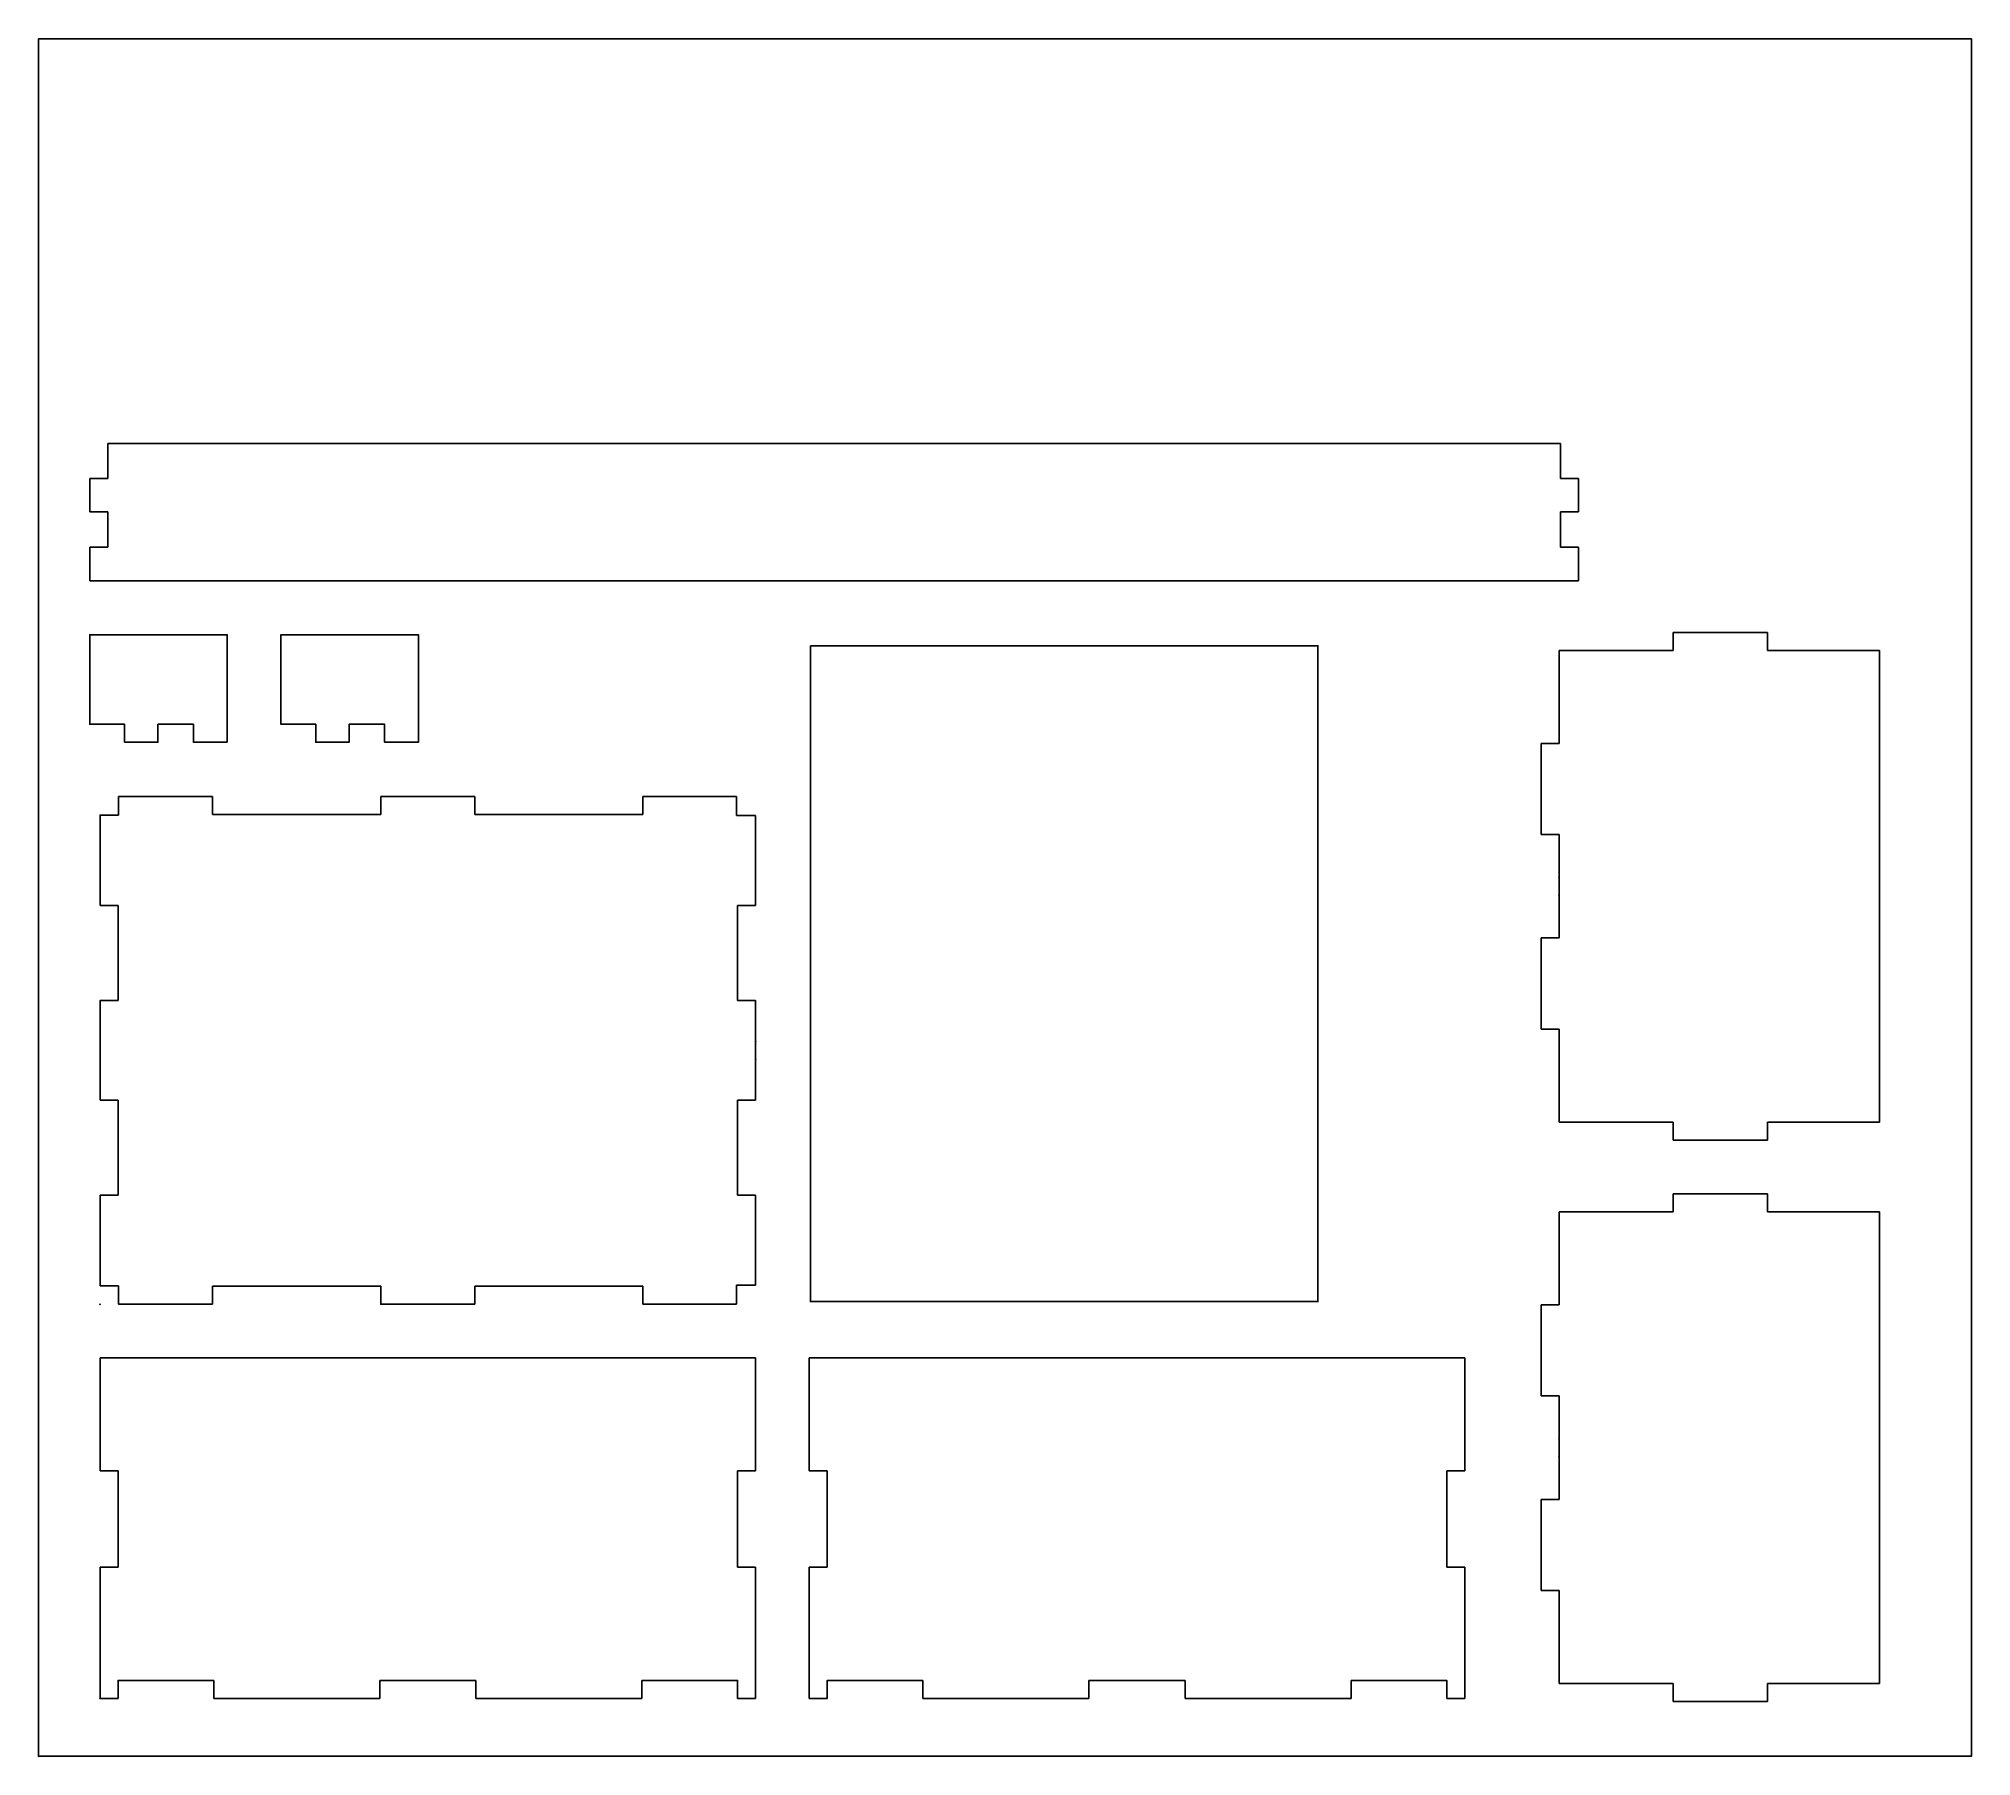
# Model space of a CAD drawing. Header units: millimetres. Extents: x 0 to 914, y 0 to 812.
import ezdxf

# ---------------------------------------------------------------- set-up
doc = ezdxf.new("R2010")
doc.units = ezdxf.units.MM
doc.layers.get('0').update_dxf_attribs({"linetype": 'CONTINUOUS'})

msp = doc.modelspace()

# ---------------------------------------------------------------- linework, layer by layer
for p, q in [((32.7, 620.63), (719.7, 620.63)), ((32.7, 604.13), (32.7, 620.63)), ((32.7, 620.63), (32.7, 620.38)), ((719.7, 620.63), (719.7, 620.38)), ((719.7, 604.13), (719.7, 620.63)), ((24.2, 588.38), (24.2, 604.13)), ((32.7, 604.13), (24.2, 604.13)), ((32.7, 604.63), (32.7, 604.13)), ((719.7, 604.63), (719.7, 604.13)), ((719.7, 604.13), (728.2, 604.13)), ((723.95, 604.13), (723.95, 604.38)), ((728.2, 588.38), (728.2, 604.13)), ((24.2, 588.38), (32.7, 588.38)), ((32.7, 588.38), (32.7, 587.88)), ((32.7, 571.63), (32.7, 588.38)), ((719.7, 588.38), (719.7, 587.88)), ((728.2, 588.38), (719.7, 588.38)), ((719.7, 571.63), (719.7, 588.38)), ((723.95, 588.13), (723.95, 588.38)), ((24.2, 555.63), (24.2, 571.63)), ((32.7, 571.63), (24.2, 571.63)), ((32.7, 572.13), (32.7, 571.63)), ((719.7, 572.13), (719.7, 571.63)), ((719.7, 571.63), (728.2, 571.63)), ((723.88, 571.63), (723.88, 571.88)), ((723.88, 571.88), (723.88, 571.88)), ((728.2, 555.63), (728.2, 571.63)), ((24.2, 555.63), (24.2, 555.88)), ((723.81, 555.63), (24.2, 555.63)), ((24.2, 555.63), (32.7, 555.63)), ((32.7, 555.63), (24.2, 555.63)), ((728.2, 555.63), (719.7, 555.63)), ((719.7, 555.63), (728.2, 555.63)), ((728.2, 555.63), (728.2, 555.88)), ((773.03, 531.31), (773.03, 522.81)), ((773.03, 531.31), (817.53, 531.31)), ((817.53, 531.31), (817.53, 522.81)), ((719.03, 479.3), (719.03, 522.81)), ((772.78, 522.81), (719.03, 522.81)), ((772.78, 522.81), (772.78, 522.81)), ((773.03, 522.81), (772.78, 522.81)), ((817.53, 522.81), (817.78, 522.81)), ((870.53, 522.81), (817.78, 522.81)), ((870.53, 522.81), (870.53, 407.06)), ((24.17, 487.88), (24.42, 487.88)), ((40.17, 487.88), (40.67, 487.88)), ((56.42, 487.88), (56.92, 487.88)), ((72.67, 487.88), (73.17, 487.88)), ((89.17, 487.88), (89.17, 479.38)), ((114.57, 487.88), (114.82, 487.88)), ((130.57, 487.88), (131.07, 487.88)), ((146.82, 487.88), (147.32, 487.88)), ((163.07, 487.88), (163.57, 487.88)), ((179.57, 487.88), (179.57, 479.38)), ((89.17, 479.38), (88.92, 479.38)), ((179.57, 479.38), (179.32, 479.38)), ((719.03, 478.85), (710.53, 478.85)), ((710.53, 478.85), (710.53, 435.76)), ((719.03, 479.3), (719.03, 478.85)), ((37.78, 453.71), (37.78, 445.21)), ((82.28, 445.21), (82.28, 453.71)), ((206.28, 453.71), (161.78, 453.71)), ((161.78, 453.71), (206.28, 453.71)), ((161.78, 445.21), (161.78, 453.71)), ((206.28, 453.71), (206.28, 445.21)), ((285.78, 453.71), (330.09, 453.71)), ((330.09, 453.71), (285.78, 453.71)), ((285.78, 453.71), (285.78, 445.21)), ((330.09, 445.21), (330.09, 453.71)), ((37.78, 444.96), (29.03, 444.96)), ((29.03, 444.96), (29.03, 402.15)), ((37.78, 445.21), (37.78, 444.96)), ((82.78, 445.21), (82.28, 445.21)), ((82.53, 445.21), (161.53, 445.21)), ((161.28, 445.21), (161.78, 445.21)), ((206.28, 445.21), (206.78, 445.21)), ((206.53, 445.21), (285.53, 445.21)), ((285.78, 445.21), (285.28, 445.21)), ((330.09, 445.21), (330.09, 444.77)), ((330.09, 444.77), (330.53, 444.77)), ((330.53, 444.77), (339.03, 444.77)), ((339.03, 402.15), (339.03, 444.77)), ((719.03, 435.76), (710.53, 435.76)), ((719.03, 435.76), (719.03, 387.32)), ((719.03, 386.87), (719.03, 435.31)), ((870.53, 299.81), (870.53, 415.56)), ((37.53, 402.15), (29.03, 402.15)), ((37.53, 401.7), (37.53, 402.15)), ((37.53, 401.7), (37.53, 357.71)), ((37.53, 401.7), (37.53, 357.71)), ((330.53, 401.7), (330.53, 402.15)), ((330.53, 402.15), (339.03, 402.15)), ((330.53, 401.7), (330.53, 357.71)), ((719.03, 386.87), (710.53, 386.87)), ((710.53, 343.77), (710.53, 386.87)), ((29.03, 357.26), (29.03, 310.17)), ((29.03, 357.26), (29.03, 310.17)), ((29.03, 357.26), (29.03, 310.17)), ((29.03, 357.26), (29.03, 333.71)), ((37.53, 357.26), (29.03, 357.26)), ((29.03, 310.17), (29.03, 357.26)), ((37.53, 357.71), (37.53, 357.26)), ((330.53, 357.71), (330.53, 357.26)), ((330.53, 357.26), (339.03, 357.26)), ((719.03, 343.77), (710.53, 343.77)), ((719.03, 343.33), (719.03, 343.77)), ((719.03, 343.33), (719.03, 299.81)), ((29.03, 310.17), (29.03, 333.71)), ((37.53, 310.17), (29.03, 310.17)), ((37.53, 309.72), (37.53, 310.17)), ((37.53, 265.73), (37.53, 309.72)), ((37.53, 265.73), (37.53, 309.72)), ((330.53, 309.72), (330.53, 310.17)), ((330.53, 310.17), (339.03, 310.17)), ((330.53, 265.73), (330.53, 309.72)), ((772.78, 299.81), (719.03, 299.81)), ((773.03, 299.81), (772.78, 299.81)), ((772.78, 299.81), (772.78, 299.81)), ((773.03, 291.31), (773.03, 299.81)), ((817.53, 299.81), (817.78, 299.81)), ((817.53, 291.31), (817.53, 299.81)), ((870.53, 299.81), (817.78, 299.81)), ((773.03, 291.31), (817.53, 291.31)), ((29.03, 265.28), (29.03, 222.46)), ((29.03, 265.28), (29.03, 222.46)), ((37.53, 265.28), (29.03, 265.28)), ((29.03, 222.46), (29.03, 265.28)), ((37.53, 265.73), (37.53, 265.28)), ((330.53, 265.73), (330.53, 265.28)), ((330.53, 265.28), (339.03, 265.28)), ((339.03, 265.28), (339.03, 222.66)), ((773.03, 265.91), (773.03, 257.41)), ((773.03, 265.91), (817.53, 265.91)), ((817.53, 265.91), (817.53, 257.41)), ((772.78, 257.41), (719.03, 257.41)), ((719.03, 213.9), (719.03, 257.41)), ((772.78, 257.41), (772.78, 257.41)), ((773.03, 257.41), (772.78, 257.41)), ((817.53, 257.41), (817.78, 257.41)), ((870.53, 257.41), (817.78, 257.41)), ((870.53, 257.41), (870.53, 141.66)), ((37.78, 222.46), (29.03, 222.46)), ((37.78, 222.21), (37.78, 222.46)), ((37.78, 213.71), (37.78, 222.21)), ((82.28, 222.21), (82.28, 213.71)), ((82.78, 222.21), (82.28, 222.21)), ((82.53, 222.21), (161.53, 222.21)), ((161.28, 222.21), (161.78, 222.21)), ((161.78, 222.21), (161.78, 213.71)), ((206.28, 222.21), (206.78, 222.21)), ((206.28, 213.71), (206.28, 222.21)), ((206.53, 222.21), (285.53, 222.21)), ((285.78, 222.21), (285.28, 222.21)), ((285.78, 213.71), (285.78, 222.21)), ((330.09, 222.21), (330.09, 222.66)), ((330.09, 222.66), (330.53, 222.66)), ((330.09, 222.21), (330.09, 213.71)), ((330.53, 222.66), (339.03, 222.66)), ((82.28, 213.71), (37.78, 213.71)), ((37.78, 213.71), (82.28, 213.71)), ((285.78, 213.71), (330.09, 213.71)), ((330.09, 213.71), (285.78, 213.71)), ((719.03, 213.45), (710.53, 213.45)), ((710.53, 213.45), (710.53, 170.36)), ((719.03, 213.9), (719.03, 213.45)), ((339.03, 188.41), (29.03, 188.41)), ((29.03, 188.41), (29.03, 134.91)), ((29.03, 134.91), (29.03, 188.41)), ((29.03, 188.41), (29.03, 134.91)), ((29.03, 134.91), (29.03, 188.41)), ((339.03, 188.41), (29.03, 188.41)), ((339.03, 134.91), (339.03, 188.41)), ((339.03, 134.91), (339.03, 188.41)), ((364.43, 188.41), (364.43, 134.91)), ((364.43, 134.91), (364.43, 188.41)), ((364.43, 134.91), (364.43, 188.41)), ((364.43, 188.41), (364.43, 134.91)), ((674.43, 188.41), (364.43, 188.41)), ((674.43, 188.41), (364.43, 188.41)), ((674.43, 134.91), (674.43, 188.41)), ((674.43, 134.91), (674.43, 188.41)), ((719.03, 170.36), (710.53, 170.36)), ((719.03, 169.91), (719.03, 170.36)), ((870.53, 34.41), (870.53, 150.16)), ((29.03, 134.91), (37.53, 134.91)), ((29.03, 134.91), (37.53, 134.91)), ((37.53, 134.91), (37.53, 134.66)), ((37.53, 134.91), (37.53, 134.66)), ((37.53, 134.66), (37.53, 89.66)), ((37.53, 134.66), (37.53, 89.66)), ((330.53, 134.91), (330.53, 134.66)), ((339.03, 134.91), (330.53, 134.91)), ((330.53, 134.91), (330.53, 134.66)), ((339.03, 134.91), (330.53, 134.91)), ((330.53, 134.66), (330.53, 89.66)), ((330.53, 134.66), (330.53, 89.66)), ((364.43, 134.91), (372.93, 134.91)), ((364.43, 134.91), (372.93, 134.91)), ((372.93, 134.91), (372.93, 134.66)), ((372.93, 134.91), (372.93, 134.66)), ((372.93, 134.66), (372.93, 89.66)), ((372.93, 134.66), (372.93, 89.66)), ((665.93, 134.91), (665.93, 134.66)), ((674.43, 134.91), (665.93, 134.91)), ((665.93, 134.91), (665.93, 134.66)), ((674.43, 134.91), (665.93, 134.91)), ((665.93, 134.66), (665.93, 89.66)), ((665.93, 134.66), (665.93, 89.66)), ((719.03, 121.47), (710.53, 121.47)), ((710.53, 78.37), (710.53, 121.47)), ((719.03, 121.92), (719.03, 121.47)), ((29.03, 27.41), (29.03, 89.41)), ((29.03, 89.41), (29.03, 35.91)), ((29.03, 89.41), (37.53, 89.41)), ((29.03, 35.91), (29.03, 89.41)), ((29.03, 89.41), (37.53, 89.41)), ((29.03, 35.91), (29.03, 89.41)), ((29.03, 27.41), (29.03, 89.41)), ((29.03, 89.41), (29.03, 35.91)), ((37.53, 89.41), (37.53, 89.66)), ((37.53, 89.41), (37.53, 89.66)), ((330.53, 89.41), (330.53, 89.66)), ((330.53, 89.41), (330.53, 89.66)), ((339.03, 89.41), (330.53, 89.41)), ((339.03, 89.41), (330.53, 89.41)), ((339.03, 35.91), (339.03, 89.41)), ((339.03, 27.41), (339.03, 89.41)), ((339.03, 35.91), (339.03, 89.41)), ((339.03, 27.41), (339.03, 89.41)), ((364.43, 35.91), (364.43, 89.41)), ((364.43, 89.41), (364.43, 35.91)), ((364.43, 35.91), (364.43, 89.41)), ((364.43, 89.41), (364.43, 35.91)), ((364.43, 89.41), (372.93, 89.41)), ((364.43, 89.41), (372.93, 89.41)), ((364.43, 27.41), (364.43, 89.41)), ((364.43, 27.41), (364.43, 89.41)), ((372.93, 89.41), (372.93, 89.66)), ((372.93, 89.41), (372.93, 89.66)), ((665.93, 89.41), (665.93, 89.66)), ((665.93, 89.41), (665.93, 89.66)), ((674.43, 89.41), (665.93, 89.41)), ((674.43, 89.41), (665.93, 89.41)), ((674.43, 35.91), (674.43, 89.41)), ((674.43, 27.41), (674.43, 89.41)), ((674.43, 35.91), (674.43, 89.41)), ((674.43, 27.41), (674.43, 89.41)), ((719.03, 78.37), (710.53, 78.37)), ((719.03, 77.93), (719.03, 78.37)), ((719.03, 77.93), (719.03, 34.41)), ((29.03, 27.41), (29.03, 35.91)), ((29.03, 27.41), (29.03, 35.91)), ((29.03, 27.41), (29.03, 35.91)), ((29.03, 27.41), (29.03, 35.91)), ((37.53, 35.91), (37.78, 35.91)), ((37.53, 35.91), (37.53, 27.41)), ((37.53, 35.91), (37.78, 35.91)), ((37.53, 35.91), (37.53, 27.41)), ((82.28, 35.91), (82.78, 35.91)), ((82.28, 35.91), (82.78, 35.91)), ((82.78, 35.91), (82.78, 27.41)), ((82.78, 35.91), (82.78, 27.41)), ((161.28, 35.91), (161.28, 27.41)), ((161.78, 35.91), (161.28, 35.91)), ((161.78, 35.91), (161.28, 35.91)), ((161.28, 35.91), (161.28, 27.41)), ((206.78, 35.91), (206.28, 35.91)), ((206.78, 35.91), (206.28, 35.91)), ((206.78, 27.41), (206.78, 35.91)), ((206.78, 27.41), (206.78, 35.91)), ((285.28, 27.41), (285.28, 35.91)), ((285.28, 35.91), (285.78, 35.91)), ((285.28, 27.41), (285.28, 35.91)), ((285.28, 35.91), (285.78, 35.91)), ((330.53, 35.91), (330.53, 27.41)), ((330.53, 35.91), (330.53, 27.41)), ((339.03, 27.41), (339.03, 35.91)), ((339.03, 27.41), (339.03, 35.91)), ((364.43, 27.41), (364.43, 35.91)), ((364.43, 27.41), (364.43, 35.91)), ((364.43, 27.41), (364.43, 35.91)), ((364.43, 27.41), (364.43, 35.91)), ((372.93, 35.91), (372.93, 27.41)), ((372.93, 35.91), (373.18, 35.91)), ((372.93, 35.91), (372.93, 27.41)), ((372.93, 35.91), (373.18, 35.91)), ((417.68, 35.91), (418.18, 35.91)), ((417.68, 35.91), (418.18, 35.91)), ((418.18, 35.91), (418.18, 27.41)), ((418.18, 35.91), (418.18, 27.41)), ((496.68, 35.91), (496.68, 27.41)), ((497.18, 35.91), (496.68, 35.91)), ((496.68, 35.91), (496.68, 27.41)), ((497.18, 35.91), (496.68, 35.91)), ((542.18, 35.91), (541.68, 35.91)), ((542.18, 35.91), (541.68, 35.91)), ((542.18, 27.41), (542.18, 35.91)), ((542.18, 27.41), (542.18, 35.91)), ((620.68, 27.41), (620.68, 35.91)), ((620.68, 27.41), (620.68, 35.91)), ((620.68, 35.91), (621.18, 35.91)), ((620.68, 35.91), (621.18, 35.91)), ((665.93, 35.91), (665.93, 27.41)), ((665.93, 35.91), (665.93, 27.41)), ((674.43, 27.41), (674.43, 35.91)), ((674.43, 27.41), (674.43, 35.91)), ((772.78, 34.41), (719.03, 34.41)), ((772.78, 34.41), (772.78, 34.41)), ((773.03, 34.41), (772.78, 34.41)), ((773.03, 25.91), (773.03, 34.41)), ((817.53, 34.41), (817.78, 34.41)), ((817.53, 25.91), (817.53, 34.41)), ((870.53, 34.41), (817.78, 34.41)), ((37.53, 27.41), (29.03, 27.41)), ((37.53, 27.41), (29.03, 27.41)), ((82.78, 27.41), (161.28, 27.41)), ((82.78, 27.41), (161.28, 27.41)), ((206.78, 27.41), (285.28, 27.41)), ((206.78, 27.41), (285.28, 27.41)), ((330.53, 27.41), (339.03, 27.41)), ((330.53, 27.41), (339.03, 27.41)), ((372.93, 27.41), (364.43, 27.41)), ((372.93, 27.41), (364.43, 27.41)), ((418.18, 27.41), (496.68, 27.41)), ((418.18, 27.41), (496.68, 27.41)), ((542.18, 27.41), (620.68, 27.41)), ((542.18, 27.41), (620.68, 27.41)), ((665.93, 27.41), (674.43, 27.41)), ((665.93, 27.41), (674.43, 27.41)), ((773.03, 25.91), (817.53, 25.91))]:
    msp.add_line(p, q)
for points in [[(0, 0), (914, 0), (914, 812), (0, 812)], [(723.81, 555.63), (719.7, 555.63)], [(89.17, 479.38), (89.17, 530.18), (24.17, 530.18), (24.17, 487.88), (40.67, 487.88), (40.67, 479.38), (56.42, 479.38), (56.42, 487.88), (73.17, 487.88), (73.17, 479.38)], [(131.07, 487.88), (131.07, 479.38), (146.82, 479.38), (146.82, 487.88), (163.57, 487.88), (163.57, 479.38), (179.57, 479.38), (179.57, 530.18), (114.57, 530.18), (114.57, 487.88)], [(365, 525), (605, 525), (605, 215), (365, 215)], [(82.28, 453.71), (37.78, 453.71)], [(29.03, 402.15), (29.03, 444.96)], [(719.03, 435.76), (719.03, 387.32), (719.03, 386.87), (719.03, 435.31)], [(29.03, 310.17), (29.03, 357.26)], [(339.03, 310.17), (339.03, 357.26)], [(206.28, 213.71), (161.78, 213.71)], [(719.03, 170.36), (719.03, 121.92)], [(719.03, 121.47), (719.03, 169.91)], [(82.53, 35.91), (37.53, 35.91), (37.53, 27.41), (29.03, 27.41), (37.53, 27.41), (37.53, 35.91)], [(37.53, 27.41), (29.03, 27.41), (37.53, 27.41), (37.53, 35.91), (82.53, 35.91), (37.53, 35.91)], [(161.53, 35.91), (206.53, 35.91)], [(161.53, 35.91), (206.53, 35.91)], [(330.53, 35.91), (285.53, 35.91)], [(285.53, 35.91), (330.53, 35.91)], [(372.93, 27.41), (372.93, 35.91), (417.93, 35.91), (372.93, 35.91), (372.93, 27.41), (364.43, 27.41)], [(372.93, 27.41), (372.93, 35.91), (417.93, 35.91), (372.93, 35.91), (372.93, 27.41), (364.43, 27.41)], [(496.93, 35.91), (541.93, 35.91)], [(541.93, 35.91), (496.93, 35.91)], [(665.93, 35.91), (620.93, 35.91)], [(620.93, 35.91), (665.93, 35.91)]]:
    msp.add_lwpolyline(points, close=True)
for p in [(719.03, 415.56), (719.03, 415.56), (719.03, 407.06), (719.03, 407.06), (339.03, 337.96), (339.03, 337.96), (339.03, 329.46), (339.03, 329.46), (29.03, 213.71), (719.03, 150.16), (719.03, 150.16), (719.03, 141.66), (719.03, 141.66), (29.03, 27.41), (29.03, 27.41), (0, 0), (0, 0)]:
    msp.add_point(p)

doc.saveas('drawing.dxf')
